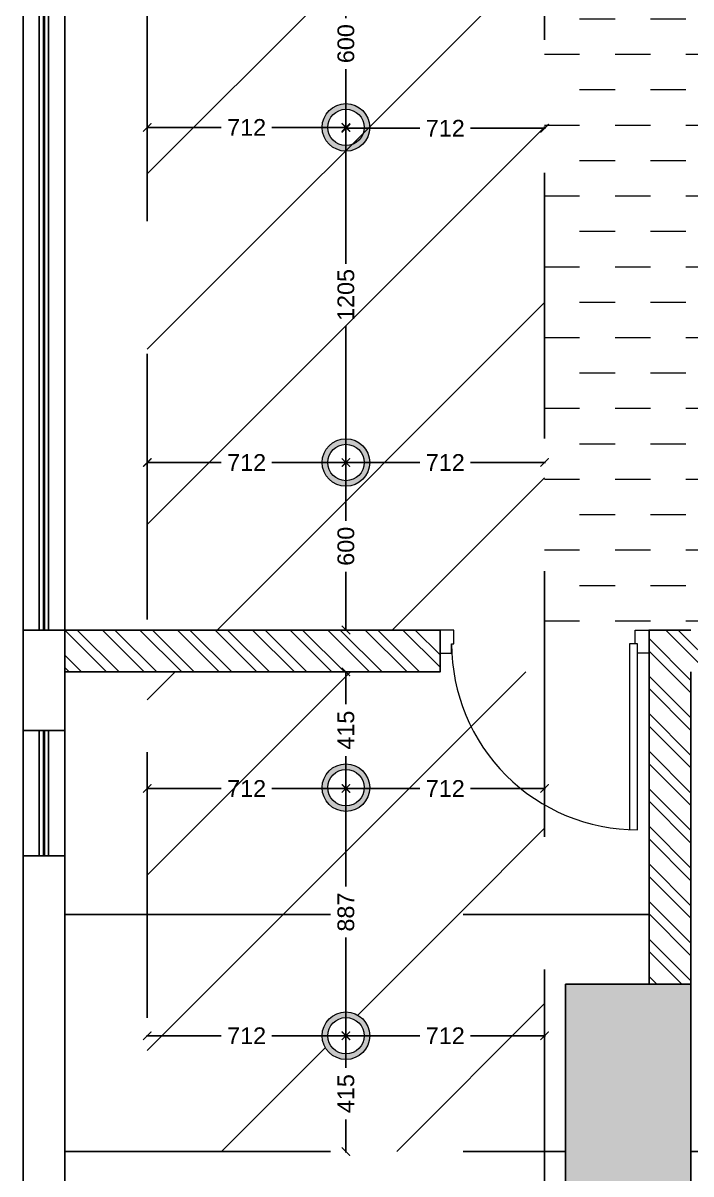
# Model space of a CAD drawing. Header units: millimetres. Extents: x 1464389 to 1998638, y -29162 to 256806.
# Drawn here: x 1707530 to 1709926, y 201143 to 205271 of the extents above; entities that cross this region are included whole.
import ezdxf

# ---------------------------------------------------------------- set-up
doc = ezdxf.new("R2010")
doc.units = ezdxf.units.MM
doc.header["$LTSCALE"] = 15
doc.header["$PDMODE"] = 35
doc.linetypes.add('HIDDEN', pattern=[9.525, 6.35, -3.175])
doc.layers.get('0').update_dxf_attribs({"lineweight": 5})
for name, color, linetype in [('A-WNDW', 4, 'Continuous'), ('COLUMN', 14, 'Continuous'), ('GFC Walls', 14, 'Continuous'), ('NEW WALL', 5, 'Continuous'), ('S-beamline-7', 8, 'HIDDEN'), ('S-col-3', 3, 'Continuous'), ('S-rcshd-252', 252, 'Continuous')]:
    doc.layers.add(name, color=color, linetype=linetype)
for name, color, linetype, lineweight in [('dimension', 1, 'Continuous', 25), ('DOOR', 124, 'Continuous', 9), ('Hatch', 252, 'Continuous', 15), ('ledge wall line', 252, 'Continuous', 13)]:
    doc.layers.add(name, color=color, linetype=linetype, lineweight=lineweight)
doc.styles.add('ARIAL', font='arial.ttf')
doc.dimstyles.new('SC-25', dxfattribs={"dimtxt": 60, "dimasz": 30, "dimexe": 0, "dimexo": 0, "dimgap": 25, "dimtad": 0, "dimdec": 0, "dimzin": 0, "dimdsep": 46, "dimtxsty": 'ARIAL', "dimblk": 'ARCHTICK', "dimcen": 0.09, "dimdle": 3, "dimclrd": 251, "dimclre": 251, "dimclrt": 1, "dimadec": 0, "dimazin": 0, "dimtfac": 1, "dimtdec": 0, "dimtofl": 0, "dimtmove": 0, "dimatfit": 2, "dimfxl": 100, "dimtolj": 1, "dimtzin": 0, "dimarcsym": 0})
pattern_1 = [(45, (882263.97, 177990.95), (-314.30896, 314.30896), [])]

# ---------------------------------------------------------------- blocks, each defined once
blk = doc.blocks.new('C')
at = {"layer": 'S-rcshd-252'}
h = blk.add_hatch(color=1, dxfattribs=at)
h.dxf.hatch_style = 1
h.paths.add_polyline_path([(2188410.8, 910773.9), (2187960.8, 910773.9), (2187960.8, 909873.9), (2188260.8, 909873.9), (2188410.8, 909873.9)])
h.paths.add_polyline_path([(2188410.8, 899640.6), (2188260.8, 899640.6), (2187960.8, 899640.6), (2187960.8, 898740.6), (2188410.8, 898740.6)])
h.paths.add_polyline_path([(2188710.8, 896750.2), (2187960.8, 896750.2), (2187960.8, 896550.3), (2188710.8, 896550.3)])
h.paths.add_polyline_path([(2193256.1, 899640.7), (2192781.1, 899640.7), (2192781.1, 898685.7), (2193256.1, 898685.7)])
h.paths.add_polyline_path([(2193196.1, 896750.3), (2193134.9, 896750.3), (2193134.9, 896550.3), (2193196.1, 896550.3)])
h.paths.add_polyline_path([(2193346.1, 896613.9), (2193196.1, 896613.9), (2193196.1, 896550.3), (2193346.1, 896550.3)])
h.paths.add_polyline_path([(2193736.1, 896750.3), (2193196.1, 896750.3), (2193196.1, 896613.9), (2193736.1, 896613.9)])
h.paths.add_polyline_path([(2193886.1, 896613.9), (2193736.1, 896613.9), (2193346.1, 896613.9), (2193346.1, 896550.3), (2193886.1, 896550.3)])
h.paths.add_polyline_path([(2193886.1, 896750.3), (2193736.1, 896750.3), (2193736.1, 896613.9), (2193886.1, 896613.9)])
h.paths.add_polyline_path([(2198475.1, 899035.7), (2198000.1, 899035.7), (2198000.1, 898722.4), (2198475.1, 898720.3)])
h.paths.add_polyline_path([(2198475.1, 899650.7), (2198000.1, 899650.7), (2198000.1, 899035.7), (2198475.1, 899035.7)])
h.paths.add_polyline_path([(2203030.1, 897189.7), (2202880.1, 897189.7), (2202880.1, 896750.3), (2203030.1, 896750.3)])
h.paths.add_polyline_path([(2203145.1, 897189.7), (2203030.1, 897189.7), (2203030.1, 896750.3), (2203145.1, 896750.3)])
h.paths.add_polyline_path([(2203145.1, 896750.3), (2203030.1, 896750.3), (2203030.1, 896550.3), (2203145.1, 896550.3)])
h.paths.add_polyline_path([(2203030.1, 896750.3), (2202880.1, 896750.3), (2202880.1, 896550.3), (2203030.1, 896550.3)])
h.paths.add_polyline_path([(2203030.1, 896550.3), (2202880.1, 896550.3), (2202880.1, 896519.7), (2203030.1, 896519.7)])
h.paths.add_polyline_path([(2203145.1, 896550.3), (2203030.1, 896550.3), (2203030.1, 896519.7), (2203145.1, 896519.7)])
h.paths.add_polyline_path([(2208039.1, 896750.3), (2207774.1, 896750.3), (2207774.1, 896550.3), (2208039.1, 896550.3)])
h.paths.add_polyline_path([(2208039.1, 897189.7), (2207774.1, 897189.7), (2207774.1, 896750.3), (2208039.1, 896750.3)])
h.paths.add_polyline_path([(2208039.1, 896550.3), (2207774.1, 896550.3), (2207774.1, 896519.7), (2208039.1, 896519.7)])
h.paths.add_polyline_path([(2208039.1, 901490.7), (2207774.1, 901490.7), (2207774.1, 900690.7), (2208039.1, 900690.7)])
h.paths.add_polyline_path([(2208039.1, 905637.7), (2207694.1, 905637.7), (2207694.1, 904837.7), (2208039.1, 904837.7)])
h.paths.add_polyline_path([(2208039.1, 909711.8), (2207694.1, 909711.7), (2207694.1, 908911.8), (2208039.1, 908911.8)])
h.paths.add_polyline_path([(2203059.9, 910773.9), (2202609.9, 910773.9), (2202609.9, 909873.9), (2203059.9, 909873.9)])
h.paths.add_polyline_path([(2198475.1, 910773.9), (2198025.1, 910773.9), (2198025.1, 909873.9), (2198475.1, 909873.9)])
h.paths.add_polyline_path([(2193259.9, 910773.9), (2192809.9, 910773.9), (2192809.9, 909873.9), (2193259.9, 909873.9)])
at = {"layer": 'S-col-3', "color": 1, "lineweight": -3, "ltscale": 0.15}
blk.add_lwpolyline([(2187960.8, 898740.6), (2188410.8, 898740.6), (2188410.8, 899640.6), (2187960.8, 899640.6)], close=True, dxfattribs=at)
blk = doc.blocks.new('3rd floor beam')
at = {"layer": 'S-beamline-7', "ltscale": 10}
blk.add_line((2182149.3, 739337.5), (2184245, 739337.5), dxfattribs=at)
at = {"layer": 'S-beamline-7', "color": 9, "ltscale": 10, "true_color": 0xc7c8ca}
for points in [[(2183870, 738187.3), (2183870, 751922.7)], [(2183870, 751632.5), (2183870, 751632.5), (2182445, 751632.5), (2182445, 750220.6), (2183870, 750220.6), (2183870, 749920.6), (2182445, 749920.6), (2182445, 738497.1)], [(2182149.3, 738487.3), (2183945, 738487.3)], [(2184395, 738487.3), (2188765.3, 738487.3)]]:
    blk.add_lwpolyline(points, dxfattribs=at)
blk = doc.blocks.new('outer wall')
at = {"layer": 'A-WNDW', "ltscale": 0.5}
for points in [[(874916.9, -155840), (874916.9, -152620.1), (875066.9, -152620.1), (875066.9, -155840)], [(874975.3, -152620.1), (874975.3, -155840), (875008.6, -155840), (875008.6, -152620.1)]]:
    blk.add_lwpolyline(points, close=True, dxfattribs=at)
at = {"layer": 'A-WNDW', "ltscale": 0.5, "const_width": 9.38}
blk.add_lwpolyline([(874991.9, -152620.1), (874991.9, -155840)], dxfattribs=at)
at = {"layer": 'GFC Walls'}
blk.add_line((875066.9, -158105.3), (875066.9, -155840), dxfattribs=at)
blk.add_lwpolyline([(874917, -158105), (874916.9, -156650), (874916.9, -155840)], dxfattribs=at)
blk = doc.blocks.new('D900')
for points in [[(0, 840), (0, 900), (100, 900), (100, 850), (60, 850), (60, 840)], [(0, 60), (0, 0), (100, 0), (100, 50), (60, 50), (60, 60)]]:
    blk.add_lwpolyline(points, close=True)
blk.add_lwpolyline([(60, 850, -0.414214), (860, 50), (60, 50), (60, 85), (859.2, 85)], format="xyb")
blk = doc.blocks.new('DOOR')
at = {"layer": 'DOOR', "xscale": -0.8333333333333355, "yscale": 0.8333333333333355, "zscale": 0.8333333333333341, "rotation": 90}
blk.add_blockref('D900', (877162.6, -155840), dxfattribs=at)
blk = doc.blocks.new('INTRNAL WALLS')
at = {"layer": 'ledge wall line'}
h = blk.add_hatch(dxfattribs=at)
h.set_pattern_fill('ANSI32', color=256, scale=10, angle=90)
h.paths.add_polyline_path([(881832.9, -153970.1), (884112.1, -153970.1), (884112.1, -153820.1), (881682.9, -153820.1), (881682.9, -157110.1), (881832.9, -157110.1)])
h.paths.add_polyline_path([(882311.7, -149582.3), (883965, -149582.3), (883964.8, -149432.3), (881861.7, -149432.3), (881861.7, -147926.9), (881711.7, -147926.9), (881711.7, -149582.3), (882161.7, -149582.3), (882161.7, -152470.1), (881711.7, -152470.1), (881711.7, -152620.1), (883962.1, -152620.1), (883962.1, -152820.1), (884112.1, -152820.1), (884112.1, -152470.1), (882311.7, -152470.1)])
h.paths.add_polyline_path([(880482.9, -151120.1), (875066.9, -151120.1), (875066.9, -151270.1), (876949.9, -151270.1), (876949.9, -152620.1), (877891.2, -152620.1), (877891.2, -152470.1), (877099.9, -152470.1), (877099.9, -151270.1), (878641.4, -151270.1), (878641.4, -152620.1), (878787.5, -152620.1), (878787.5, -151270.1), (878932.9, -151270.1), (880332.9, -151270.1), (880332.9, -152470.1), (879537.7, -152470.1), (879537.7, -152620.1), (880332.9, -152620.1), (880332.9, -152910.7), (880482.9, -152910.7)])
h.paths.add_polyline_path([(880482.9, -148960.9), (880482.9, -147926.9), (880332.9, -147926.9), (880332.9, -148960.9), (874916.9, -148960.9), (874916.9, -149110.9), (880332.9, -149110.9), (880332.9, -150220.1), (880482.9, -150220.1)])
h.paths.add_polyline_path([(880482.9, -146876.9), (877312.6, -146876.9), (877312.6, -144170.9), (880332.9, -144645.5), (880332.9, -145976.9), (880482.9, -145976.9), (880482.9, -144517.2), (876790.9, -143937), (876790.9, -143774.9), (876640.9, -143774.9), (876640.9, -144065.3), (877162.6, -144147.3), (877162.6, -146876.9), (875066.9, -146876.9), (875066.9, -147026.9), (880482.9, -147026.9)])
h.paths.add_polyline_path([(884112.1, -145078.1), (881711.7, -144708.4), (881711.7, -145076.9), (881861.7, -145076.9), (881861.7, -144883.2), (883962.1, -145206.8), (883962.1, -146876.9), (881711.7, -146876.9), (881711.7, -147026.9), (883962.1, -147026.9), (883967.2, -151569.4), (884117.2, -151569.4)])
h.paths.add_polyline_path([(886926.9, -144297.6), (886776.9, -144274.5), (886776.9, -148282.3), (884114.6, -148282.3), (884114.7, -148432.3), (886926.9, -148432.3)])
h.paths.add_polyline_path([(889910.9, -149432.3), (889910.9, -144757.5), (889760.9, -144734.2), (889760.9, -149432.3), (886221.1, -149432.3), (886221.1, -149582.3), (889760.9, -149582.3), (889760.9, -155900.1), (889910.9, -155900.1)])
h.paths.add_polyline_path([(881637.9, -158065.1), (881682.9, -158065.1), (881682.9, -157965.1), (881537.9, -157965.1), (881537.9, -159250.4), (881637.9, -159250.4)])
h.paths.add_polyline_path([(882036.8, -160000.4), (881537.9, -160000.4), (881537.9, -160100.4), (882036.8, -160100.4)])
h.paths.add_polyline_path([(884112.1, -154870.1), (883962.1, -154870.1), (883962.1, -157860.1), (884112.1, -157860.1)])
h.paths.add_polyline_path([(880782.9, -155840), (880482.9, -155840), (880482.9, -153810.7), (878182.9, -153810.7), (878182.9, -153970.1), (880332.9, -153970.1), (880332.9, -155840), (878332.9, -155840), (878332.9, -154720.1), (878182.9, -154720.1), (878182.9, -155840), (877312.6, -155840), (877162.6, -155840), (877162.6, -157110.2), (877312.6, -157110.2), (877312.6, -155990), (880783, -155987.3)])
h.paths.add_polyline_path([(876412.6, -155840), (875066.9, -155840), (875066.9, -155990), (876412.6, -155990)])
h.paths.add_polyline_path([(876862.6, -157860), (875066.9, -157860), (875066.9, -158010), (876862.6, -158010)])
h.paths.add_polyline_path([(876791.2, -142736.2), (876640.9, -142713.9), (876640.9, -142875.9), (876791.2, -142875.9)])
h.paths.add_polyline_path([(884112.1, -143864.2), (883962.1, -143840.9), (883962.1, -144155.2), (884112.1, -144155.2)])
at = {"layer": 'NEW WALL'}
blk.add_lwpolyline([(876412.6, -155840), (875066.9, -155840), (875066.9, -155990), (876412.6, -155990)], close=True, dxfattribs=at)
blk.add_lwpolyline([(877312.6, -155990), (877312.6, -157110.2), (877162.6, -157110.2), (877162.6, -155840), (877312.6, -155840)], dxfattribs=at)
blk = doc.blocks.new('Hanging light')
h = blk.add_hatch(color=30)
h.dxf.hatch_style = 1
h.set_gradient(color1=(242, 103, 34), color2=(255, 255, 0), name='CYLINDER')
h.paths.add_polyline_path([(163326.4, 34665.3, 1), (163155.9, 34665.3, 1)])
h.paths.add_polyline_path([(163175.9, 34665.3, -1), (163306.4, 34665.3, -1)], flags=16)
at = {"color": 3}
for radius in [85.2, 65.2]:
    blk.add_circle((163241.2, 34665.3), radius, dxfattribs=at)
blk = doc.blocks.new('_ArchTick')
at = {"color": 0, "linetype": 'ByBlock', "const_width": 0.15}
blk.add_lwpolyline([(-0.5, -0.5), (0.5, 0.5)], dxfattribs=at)
blk = doc.blocks.new('*D867')
at = {"layer": 'Defpoints', "color": 0, "ltscale": 0.25, "transparency": 16777216}
for p in [(1708688.5, 204896.5), (1708688.5, 204896.5), (1708688.5, 203694.8)]:
    blk.add_point(p, dxfattribs=at)
at = {"layer": 'dimension', "color": 251, "lineweight": -2, "ltscale": 0.25, "transparency": 16777216}
for p, q in [((1708688.5, 204899.5), (1708688.5, 204407.7)), ((1708688.5, 204896.5), (1708688.5, 204896.5)), ((1708688.5, 203691.8), (1708688.5, 204183.7)), ((1708688.5, 203694.8), (1708688.5, 203694.8))]:
    blk.add_line(p, q, dxfattribs=at)
at = {"layer": 'dimension', "color": 251, "lineweight": -2, "ltscale": 0.25, "transparency": 16777216, "xscale": 30, "yscale": 30, "zscale": 30}
for p, rotation in [((1708688.5, 204896.5), 90), ((1708688.5, 203694.8), 270)]:
    blk.add_blockref('_ArchTick', p, dxfattribs=dict(at, rotation=rotation))
at = {"layer": 'dimension', "color": 1, "ltscale": 0.25, "transparency": 16777216, "insert": (1708688.5, 204295.7), "char_height": 60, "attachment_point": 5, "rotation": 90, "style": 'ARIAL'}
blk.add_mtext('\\A1;1205', dxfattribs=at)
blk = doc.blocks.new('*D868')
at = {"layer": 'Defpoints', "color": 0, "ltscale": 0.25, "transparency": 16777216}
for p in [(1708688.5, 203694.8), (1708688.5, 203094), (1708688.5, 203094)]:
    blk.add_point(p, dxfattribs=at)
at = {"layer": 'dimension', "color": 251, "lineweight": -2, "ltscale": 0.25, "transparency": 16777216}
for p, q in [((1708688.5, 203697.8), (1708688.5, 203485.7)), ((1708688.5, 203694.8), (1708688.5, 203694.8)), ((1708688.5, 203091), (1708688.5, 203303.1)), ((1708688.5, 203094), (1708688.5, 203094))]:
    blk.add_line(p, q, dxfattribs=at)
at = {"layer": 'dimension', "color": 251, "lineweight": -2, "ltscale": 0.25, "transparency": 16777216, "xscale": 30, "yscale": 30, "zscale": 30}
for p, rotation in [((1708688.5, 203694.8), 90), ((1708688.5, 203094), 270)]:
    blk.add_blockref('_ArchTick', p, dxfattribs=dict(at, rotation=rotation))
at = {"layer": 'dimension', "color": 1, "ltscale": 0.25, "transparency": 16777216, "insert": (1708688.5, 203394.4), "char_height": 60, "attachment_point": 5, "rotation": 90, "style": 'ARIAL'}
blk.add_mtext('\\A1;600', dxfattribs=at)
blk = doc.blocks.new('*D869')
at = {"layer": 'Defpoints', "color": 0, "ltscale": 0.25, "transparency": 16777216}
for p in [(1708688.5, 205497.3), (1708688.5, 205497.3), (1708688.5, 204896.5)]:
    blk.add_point(p, dxfattribs=at)
at = {"layer": 'dimension', "color": 251, "lineweight": -2, "ltscale": 0.25, "transparency": 16777216}
for p, q in [((1708688.5, 205500.3), (1708688.5, 205288.3)), ((1708688.5, 205497.3), (1708688.5, 205497.3)), ((1708688.5, 204893.5), (1708688.5, 205105.6)), ((1708688.5, 204896.5), (1708688.5, 204896.5))]:
    blk.add_line(p, q, dxfattribs=at)
at = {"layer": 'dimension', "color": 251, "lineweight": -2, "ltscale": 0.25, "transparency": 16777216, "xscale": 30, "yscale": 30, "zscale": 30}
for p, rotation in [((1708688.5, 205497.3), 90), ((1708688.5, 204896.5), 270)]:
    blk.add_blockref('_ArchTick', p, dxfattribs=dict(at, rotation=rotation))
at = {"layer": 'dimension', "color": 1, "ltscale": 0.25, "transparency": 16777216, "insert": (1708688.5, 205196.9), "char_height": 60, "attachment_point": 5, "rotation": 90, "style": 'ARIAL'}
blk.add_mtext('\\A1;600', dxfattribs=at)
blk = doc.blocks.new('*D870')
at = {"layer": 'Defpoints', "color": 0, "ltscale": 0.25, "transparency": 16777216}
for p in [(1708688.5, 204899.5), (1709401, 204899.5), (1709401, 204893.5)]:
    blk.add_point(p, dxfattribs=at)
at = {"layer": 'dimension', "color": 251, "lineweight": -2, "ltscale": 0.25, "transparency": 16777216}
for p, q in [((1708688.5, 204899.5), (1708688.5, 204893.5)), ((1709401, 204899.5), (1709401, 204893.5)), ((1708685.5, 204893.5), (1708954, 204893.5)), ((1709404, 204893.5), (1709135.4, 204893.5))]:
    blk.add_line(p, q, dxfattribs=at)
at = {"layer": 'dimension', "color": 251, "lineweight": -2, "ltscale": 0.25, "transparency": 16777216, "xscale": 30, "yscale": 30, "zscale": 30, "rotation": 180}
blk.add_blockref('_ArchTick', (1708688.5, 204893.5), dxfattribs=at)
at = {"layer": 'dimension', "color": 251, "lineweight": -2, "ltscale": 0.25, "transparency": 16777216, "xscale": 30, "yscale": 30, "zscale": 30}
blk.add_blockref('_ArchTick', (1709401, 204893.5), dxfattribs=at)
at = {"layer": 'dimension', "color": 1, "ltscale": 0.25, "transparency": 16777216, "insert": (1709044.7, 204893.5), "char_height": 60, "attachment_point": 5, "style": 'ARIAL'}
blk.add_mtext('\\A1;712', dxfattribs=at)
blk = doc.blocks.new('*D871')
at = {"layer": 'Defpoints', "color": 0, "ltscale": 0.25, "transparency": 16777216}
for p in [(1707976, 204896.5), (1707976, 204893.5), (1708688.5, 204893.5)]:
    blk.add_point(p, dxfattribs=at)
at = {"layer": 'dimension', "color": 251, "lineweight": -2, "ltscale": 0.25, "transparency": 16777216}
for p, q in [((1707973, 204896.5), (1708241.5, 204896.5)), ((1707976, 204893.5), (1707976, 204896.5)), ((1708691.5, 204896.5), (1708423, 204896.5)), ((1708688.5, 204893.5), (1708688.5, 204896.5))]:
    blk.add_line(p, q, dxfattribs=at)
at = {"layer": 'dimension', "color": 251, "lineweight": -2, "ltscale": 0.25, "transparency": 16777216, "xscale": 30, "yscale": 30, "zscale": 30, "rotation": 180}
blk.add_blockref('_ArchTick', (1707976, 204896.5), dxfattribs=at)
at = {"layer": 'dimension', "color": 251, "lineweight": -2, "ltscale": 0.25, "transparency": 16777216, "xscale": 30, "yscale": 30, "zscale": 30}
blk.add_blockref('_ArchTick', (1708688.5, 204896.5), dxfattribs=at)
at = {"layer": 'dimension', "color": 1, "ltscale": 0.25, "transparency": 16777216, "insert": (1708332.2, 204896.5), "char_height": 60, "attachment_point": 5, "style": 'ARIAL'}
blk.add_mtext('\\A1;712', dxfattribs=at)
blk = doc.blocks.new('*D872')
at = {"layer": 'Defpoints', "color": 0, "ltscale": 0.25, "transparency": 16777216}
for p in [(1708688.5, 203694.8), (1709401, 203694.8), (1709401, 203694.8)]:
    blk.add_point(p, dxfattribs=at)
at = {"layer": 'dimension', "color": 251, "lineweight": -2, "ltscale": 0.25, "transparency": 16777216}
for p, q in [((1708685.5, 203694.8), (1708954, 203694.8)), ((1709404, 203694.8), (1709135.4, 203694.8))]:
    blk.add_line(p, q, dxfattribs=at)
at = {"layer": 'dimension', "color": 251, "lineweight": -2, "ltscale": 0.25, "transparency": 16777216, "xscale": 30, "yscale": 30, "zscale": 30, "rotation": 180}
blk.add_blockref('_ArchTick', (1708688.5, 203694.8), dxfattribs=at)
at = {"layer": 'dimension', "color": 251, "lineweight": -2, "ltscale": 0.25, "transparency": 16777216, "xscale": 30, "yscale": 30, "zscale": 30}
blk.add_blockref('_ArchTick', (1709401, 203694.8), dxfattribs=at)
at = {"layer": 'dimension', "color": 1, "ltscale": 0.25, "transparency": 16777216, "insert": (1709044.7, 203694.8), "char_height": 60, "attachment_point": 5, "style": 'ARIAL'}
blk.add_mtext('\\A1;712', dxfattribs=at)
blk = doc.blocks.new('*D873')
at = {"layer": 'Defpoints', "color": 0, "ltscale": 0.25, "transparency": 16777216}
for p in [(1707976, 203694.8), (1707976, 203694.8), (1708688.5, 203694.8)]:
    blk.add_point(p, dxfattribs=at)
at = {"layer": 'dimension', "color": 251, "lineweight": -2, "ltscale": 0.25, "transparency": 16777216}
for p, q in [((1707973, 203694.8), (1708241.5, 203694.8)), ((1708691.5, 203694.8), (1708423, 203694.8))]:
    blk.add_line(p, q, dxfattribs=at)
at = {"layer": 'dimension', "color": 251, "lineweight": -2, "ltscale": 0.25, "transparency": 16777216, "xscale": 30, "yscale": 30, "zscale": 30, "rotation": 180}
blk.add_blockref('_ArchTick', (1707976, 203694.8), dxfattribs=at)
at = {"layer": 'dimension', "color": 251, "lineweight": -2, "ltscale": 0.25, "transparency": 16777216, "xscale": 30, "yscale": 30, "zscale": 30}
blk.add_blockref('_ArchTick', (1708688.5, 203694.8), dxfattribs=at)
at = {"layer": 'dimension', "color": 1, "ltscale": 0.25, "transparency": 16777216, "insert": (1708332.2, 203694.8), "char_height": 60, "attachment_point": 5, "style": 'ARIAL'}
blk.add_mtext('\\A1;712', dxfattribs=at)
blk = doc.blocks.new('*D894')
at = {"layer": 'Defpoints', "color": 0, "ltscale": 0.25, "transparency": 16777216}
for p in [(1708688.5, 201639), (1708688.5, 201223.8), (1708688.5, 201223.8)]:
    blk.add_point(p, dxfattribs=at)
at = {"layer": 'dimension', "color": 251, "lineweight": -2, "ltscale": 0.25, "transparency": 16777216}
for p, q in [((1708688.5, 201642), (1708688.5, 201524.1)), ((1708688.5, 201639), (1708688.5, 201639)), ((1708688.5, 201220.8), (1708688.5, 201338.7)), ((1708688.5, 201223.8), (1708688.5, 201223.8))]:
    blk.add_line(p, q, dxfattribs=at)
at = {"layer": 'dimension', "color": 251, "lineweight": -2, "ltscale": 0.25, "transparency": 16777216, "xscale": 30, "yscale": 30, "zscale": 30}
for p, rotation in [((1708688.5, 201639), 90), ((1708688.5, 201223.8), 270)]:
    blk.add_blockref('_ArchTick', p, dxfattribs=dict(at, rotation=rotation))
at = {"layer": 'dimension', "color": 1, "ltscale": 0.25, "transparency": 16777216, "insert": (1708688.5, 201431.4), "char_height": 60, "attachment_point": 5, "rotation": 90, "style": 'ARIAL'}
blk.add_mtext('\\A1;415', dxfattribs=at)
blk = doc.blocks.new('*D895')
at = {"layer": 'Defpoints', "color": 0, "ltscale": 0.25, "transparency": 16777216}
for p in [(1708688.5, 202525.8), (1708688.5, 201639), (1708688.5, 201639)]:
    blk.add_point(p, dxfattribs=at)
at = {"layer": 'dimension', "color": 251, "lineweight": -2, "ltscale": 0.25, "transparency": 16777216}
for p, q in [((1708688.5, 202528.8), (1708688.5, 202173.7)), ((1708688.5, 202525.8), (1708688.5, 202525.8)), ((1708688.5, 201636), (1708688.5, 201991.1)), ((1708688.5, 201639), (1708688.5, 201639))]:
    blk.add_line(p, q, dxfattribs=at)
at = {"layer": 'dimension', "color": 251, "lineweight": -2, "ltscale": 0.25, "transparency": 16777216, "xscale": 30, "yscale": 30, "zscale": 30}
for p, rotation in [((1708688.5, 202525.8), 90), ((1708688.5, 201639), 270)]:
    blk.add_blockref('_ArchTick', p, dxfattribs=dict(at, rotation=rotation))
at = {"layer": 'dimension', "color": 1, "ltscale": 0.25, "transparency": 16777216, "insert": (1708688.5, 202082.4), "char_height": 60, "attachment_point": 5, "rotation": 90, "style": 'ARIAL'}
blk.add_mtext('\\A1;887', dxfattribs=at)
blk = doc.blocks.new('*D896')
at = {"layer": 'Defpoints', "color": 0, "ltscale": 0.25, "transparency": 16777216}
for p in [(1708688.5, 201636), (1709401, 201639), (1709401, 201636)]:
    blk.add_point(p, dxfattribs=at)
at = {"layer": 'dimension', "color": 251, "lineweight": -2, "ltscale": 0.25, "transparency": 16777216}
for p, q in [((1708685.5, 201639), (1708954, 201639)), ((1708688.5, 201636), (1708688.5, 201639)), ((1709404, 201639), (1709135.5, 201639)), ((1709401, 201636), (1709401, 201639))]:
    blk.add_line(p, q, dxfattribs=at)
at = {"layer": 'dimension', "color": 251, "lineweight": -2, "ltscale": 0.25, "transparency": 16777216, "xscale": 30, "yscale": 30, "zscale": 30, "rotation": 180}
blk.add_blockref('_ArchTick', (1708688.5, 201639), dxfattribs=at)
at = {"layer": 'dimension', "color": 251, "lineweight": -2, "ltscale": 0.25, "transparency": 16777216, "xscale": 30, "yscale": 30, "zscale": 30}
blk.add_blockref('_ArchTick', (1709401, 201639), dxfattribs=at)
at = {"layer": 'dimension', "color": 1, "ltscale": 0.25, "transparency": 16777216, "insert": (1709044.7, 201639), "char_height": 60, "attachment_point": 5, "style": 'ARIAL'}
blk.add_mtext('\\A1;712', dxfattribs=at)
blk = doc.blocks.new('*D897')
at = {"layer": 'Defpoints', "color": 0, "ltscale": 0.25, "transparency": 16777216}
for p in [(1707976, 201639), (1707976, 201639), (1708688.5, 201639)]:
    blk.add_point(p, dxfattribs=at)
at = {"layer": 'dimension', "color": 251, "lineweight": -2, "ltscale": 0.25, "transparency": 16777216}
for p, q in [((1707973, 201639), (1708241.5, 201639)), ((1708691.5, 201639), (1708423, 201639))]:
    blk.add_line(p, q, dxfattribs=at)
at = {"layer": 'dimension', "color": 251, "lineweight": -2, "ltscale": 0.25, "transparency": 16777216, "xscale": 30, "yscale": 30, "zscale": 30, "rotation": 180}
blk.add_blockref('_ArchTick', (1707976, 201639), dxfattribs=at)
at = {"layer": 'dimension', "color": 251, "lineweight": -2, "ltscale": 0.25, "transparency": 16777216, "xscale": 30, "yscale": 30, "zscale": 30}
blk.add_blockref('_ArchTick', (1708688.5, 201639), dxfattribs=at)
at = {"layer": 'dimension', "color": 1, "ltscale": 0.25, "transparency": 16777216, "insert": (1708332.2, 201639), "char_height": 60, "attachment_point": 5, "style": 'ARIAL'}
blk.add_mtext('\\A1;712', dxfattribs=at)
blk = doc.blocks.new('*D898')
at = {"layer": 'Defpoints', "color": 0, "ltscale": 0.25, "transparency": 16777216}
for p in [(1708688.5, 202525.8), (1709401, 202525.8), (1709401, 202525.8)]:
    blk.add_point(p, dxfattribs=at)
at = {"layer": 'dimension', "color": 251, "lineweight": -2, "ltscale": 0.25, "transparency": 16777216}
for p, q in [((1708685.5, 202525.8), (1708954, 202525.8)), ((1708688.5, 202525.8), (1708688.5, 202525.8)), ((1709404, 202525.8), (1709135.5, 202525.8)), ((1709401, 202525.8), (1709401, 202525.8))]:
    blk.add_line(p, q, dxfattribs=at)
at = {"layer": 'dimension', "color": 251, "lineweight": -2, "ltscale": 0.25, "transparency": 16777216, "xscale": 30, "yscale": 30, "zscale": 30, "rotation": 180}
blk.add_blockref('_ArchTick', (1708688.5, 202525.8), dxfattribs=at)
at = {"layer": 'dimension', "color": 251, "lineweight": -2, "ltscale": 0.25, "transparency": 16777216, "xscale": 30, "yscale": 30, "zscale": 30}
blk.add_blockref('_ArchTick', (1709401, 202525.8), dxfattribs=at)
at = {"layer": 'dimension', "color": 1, "ltscale": 0.25, "transparency": 16777216, "insert": (1709044.7, 202525.8), "char_height": 60, "attachment_point": 5, "style": 'ARIAL'}
blk.add_mtext('\\A1;712', dxfattribs=at)
blk = doc.blocks.new('*D899')
at = {"layer": 'Defpoints', "color": 0, "ltscale": 0.25, "transparency": 16777216}
for p in [(1707976, 202528.8), (1707976, 202525.8), (1708688.5, 202528.8)]:
    blk.add_point(p, dxfattribs=at)
at = {"layer": 'dimension', "color": 251, "lineweight": -2, "ltscale": 0.25, "transparency": 16777216}
for p, q in [((1707973, 202525.8), (1708241.5, 202525.8)), ((1707976, 202528.8), (1707976, 202525.8)), ((1708691.5, 202525.8), (1708423, 202525.8)), ((1708688.5, 202528.8), (1708688.5, 202525.8))]:
    blk.add_line(p, q, dxfattribs=at)
at = {"layer": 'dimension', "color": 251, "lineweight": -2, "ltscale": 0.25, "transparency": 16777216, "xscale": 30, "yscale": 30, "zscale": 30, "rotation": 180}
blk.add_blockref('_ArchTick', (1707976, 202525.8), dxfattribs=at)
at = {"layer": 'dimension', "color": 251, "lineweight": -2, "ltscale": 0.25, "transparency": 16777216, "xscale": 30, "yscale": 30, "zscale": 30}
blk.add_blockref('_ArchTick', (1708688.5, 202525.8), dxfattribs=at)
at = {"layer": 'dimension', "color": 1, "ltscale": 0.25, "transparency": 16777216, "insert": (1708332.2, 202525.8), "char_height": 60, "attachment_point": 5, "style": 'ARIAL'}
blk.add_mtext('\\A1;712', dxfattribs=at)
blk = doc.blocks.new('*D900')
at = {"layer": 'Defpoints', "color": 0, "ltscale": 0.25, "transparency": 16777216}
for p in [(1708688.5, 202944), (1708688.5, 202944), (1708688.5, 202525.8)]:
    blk.add_point(p, dxfattribs=at)
at = {"layer": 'dimension', "color": 251, "lineweight": -2, "ltscale": 0.25, "transparency": 16777216}
for p, q in [((1708688.5, 202947), (1708688.5, 202827.6)), ((1708688.5, 202944), (1708688.5, 202944)), ((1708688.5, 202522.8), (1708688.5, 202642.2)), ((1708688.5, 202525.8), (1708688.5, 202525.8))]:
    blk.add_line(p, q, dxfattribs=at)
at = {"layer": 'dimension', "color": 251, "lineweight": -2, "ltscale": 0.25, "transparency": 16777216, "xscale": 30, "yscale": 30, "zscale": 30}
for p, rotation in [((1708688.5, 202944), 90), ((1708688.5, 202525.8), 270)]:
    blk.add_blockref('_ArchTick', p, dxfattribs=dict(at, rotation=rotation))
at = {"layer": 'dimension', "color": 1, "ltscale": 0.25, "transparency": 16777216, "insert": (1708688.5, 202734.9), "char_height": 60, "attachment_point": 5, "rotation": 90, "style": 'ARIAL'}
blk.add_mtext('\\A1;415', dxfattribs=at)

msp = doc.modelspace()

# ---------------------------------------------------------------- hatches: boundary and pattern name
at = {"true_color": 0x636466}
h = msp.add_hatch(dxfattribs=at)
h.set_pattern_fill('ANSI31', color=251, scale=140)
h.set_pattern_definition(pattern_1)
h.paths.add_polyline_path([(1707976, 202944), (1707976, 202074), (1709401, 202074), (1709401, 202944)])
h.paths.add_polyline_path([(1710050.4, 211100.6), (1711200.1, 211100.6), (1711200.1, 211624.9), (1710050.4, 211624.9)], flags=9)
h = msp.add_hatch(dxfattribs=at)
h.set_pattern_fill('ANSI31', color=251, scale=140)
h.set_pattern_definition(pattern_1)
h.paths.add_polyline_path([(1709401, 205497.3), (1707976, 205497.3), (1707976, 203094), (1709026, 203094), (1709076, 203094), (1709401, 203094)])
h = msp.add_hatch(dxfattribs=at)
h.set_pattern_fill('ANSI31', color=251, scale=140)
h.set_pattern_definition(pattern_1)
h.paths.add_polyline_path([(1709401, 202944), (1707976, 202944), (1707976, 202074), (1709401, 202074)])
h = msp.add_hatch(dxfattribs=at)
h.set_pattern_fill('ANSI31', color=251, scale=140)
h.set_pattern_definition(pattern_1)
h.paths.add_polyline_path([(1709401, 202074), (1707976, 202074), (1707976, 201233.6), (1707976, 201223.8), (1709401, 201223.8)])
h.paths.add_polyline_path([(1708603.3, 201639, -1), (1708773.7, 201639, -1)], flags=16)
h.paths.add_polyline_path([(1708623.3, 201639, -1), (1708753.7, 201639, -1)], flags=0)
at = {"layer": 'Hatch'}
h = msp.add_hatch(dxfattribs=at)
h.set_pattern_fill('DASH', color=256, scale=40)
h.set_pattern_definition([(0, (495152.61, 340667.97), (127, 127), [127, -127])])
h.paths.add_polyline_path([(1710796.3, 205123.3), (1712946.3, 205123.3), (1712946.3, 206313.9), (1709563.3, 206313.9), (1709563.3, 207663.9), (1709401, 207663.9), (1709401, 203094), (1710796.3, 203094)])

# ---------------------------------------------------------------- linework, layer by layer
at = {"layer": 'A-WNDW', "ltscale": 0.5}
for points in [[(1707530.3, 202284), (1707530.3, 202734), (1707680.3, 202734), (1707680.3, 202284)], [(1707588.7, 202734), (1707588.7, 202284), (1707622, 202284), (1707622, 202734)]]:
    msp.add_lwpolyline(points, close=True, dxfattribs=at)
at = {"layer": 'A-WNDW', "ltscale": 0.5, "const_width": 9.38}
msp.add_lwpolyline([(1707605.3, 202734), (1707605.3, 202284)], dxfattribs=at)
at = {"layer": 'COLUMN', "color": 240, "true_color": 0xed1f24}
msp.add_lwpolyline([(1709476, 200923.8), (1709926, 200923.8), (1709926, 201823.8), (1709476, 201823.8)], close=True, dxfattribs=at)

# ---------------------------------------------------------------- block references
for name, p in [('outer wall', (832613.4, 358934)), ('INTRNAL WALLS', (832613.4, 358934)), ('DOOR', (832613.4, 358934)), ('Hanging light', (1545447.3, 170231.2)), ('Hanging light', (1545447.3, 169029.5)), ('Hanging light', (1545447.3, 167863.5)), ('Hanging light', (1545447.3, 166973.7))]:
    msp.add_blockref(name, p)
for name, p in [('3rd floor beam', (-474469, -537263.5)), ('C', (-478484.8, -697816.8))]:
    msp.add_blockref(name, p, dxfattribs=at)

# ---------------------------------------------------------------- dimensions: what is measured, and where the dimension line sits
at = {"layer": 'dimension', "ltscale": 0.25}
for base, p1, p2, text, picture, middle in [((1708688.5, 205497.3), (1708688.5, 204896.5), (1708688.5, 205497.3), '600', '*D869', (1708688.5, 205196.9)), ((1708688.5, 204896.5), (1708688.5, 203694.8), (1708688.5, 204896.5), '1205', '*D867', (1708688.5, 204295.7)), ((1708688.5, 203094), (1708688.5, 203694.8), (1708688.5, 203094), '600', '*D868', (1708688.5, 203394.4)), ((1708688.5, 202944), (1708688.5, 202525.8), (1708688.5, 202944), '415', '*D900', (1708688.5, 202734.9))]:
    dim = msp.add_linear_dim(base=base, p1=p1, p2=p2, angle=90, text=text, dimstyle='SC-25', dxfattribs=at)
    dim.commit()
    dim.dimension.update_dxf_attribs({"geometry": picture, "text_midpoint": middle})
for base, p1, p2, picture, middle in [((1707975.9974, 204896.4986), (1708688.4777, 204893.4986), (1707975.9974, 204893.4986), '*D871', (1708332.2375, 204896.4986)), ((1709400.958, 204893.4986), (1708688.4777, 204899.4986), (1709400.958, 204899.4986), '*D870', (1709044.7178, 204893.4986)), ((1707975.9974, 203694.8243), (1708688.4777, 203694.8243), (1707975.9974, 203694.8243), '*D873', (1708332.2375, 203694.8243)), ((1709400.958, 203694.8243), (1708688.4777, 203694.8243), (1709400.958, 203694.8243), '*D872', (1709044.7178, 203694.8243)), ((1707975.9974, 202525.7992), (1708688.484, 202528.7992), (1707975.9974, 202528.7992), '*D899', (1708332.2407, 202525.7992)), ((1709400.9706, 202525.7992), (1708688.484, 202525.7992), (1709400.9706, 202525.7992), '*D898', (1709044.7273, 202525.7992)), ((1707975.9974, 201638.9872), (1708688.484, 201638.9872), (1707975.9974, 201638.9872), '*D897', (1708332.2407, 201638.9872)), ((1709400.9706, 201638.9872), (1708688.484, 201635.9872), (1709400.9706, 201635.9872), '*D896', (1709044.7273, 201638.9872))]:
    dim = msp.add_linear_dim(base=base, p1=p1, p2=p2, dimstyle='SC-25', dxfattribs=at)
    dim.commit()
    dim.dimension.update_dxf_attribs({"geometry": picture, "text_midpoint": middle})
for base, p1, p2, picture, middle in [((1708688.5, 201639), (1708688.5, 202525.8), (1708688.5, 201639), '*D895', (1708688.5, 202082.4)), ((1708688.5, 201223.8), (1708688.5, 201639), (1708688.5, 201223.8), '*D894', (1708688.5, 201431.4))]:
    dim = msp.add_linear_dim(base=base, p1=p1, p2=p2, angle=90, dimstyle='SC-25', dxfattribs=at)
    dim.commit()
    dim.dimension.update_dxf_attribs({"geometry": picture, "text_midpoint": middle})

doc.saveas('drawing.dxf')
